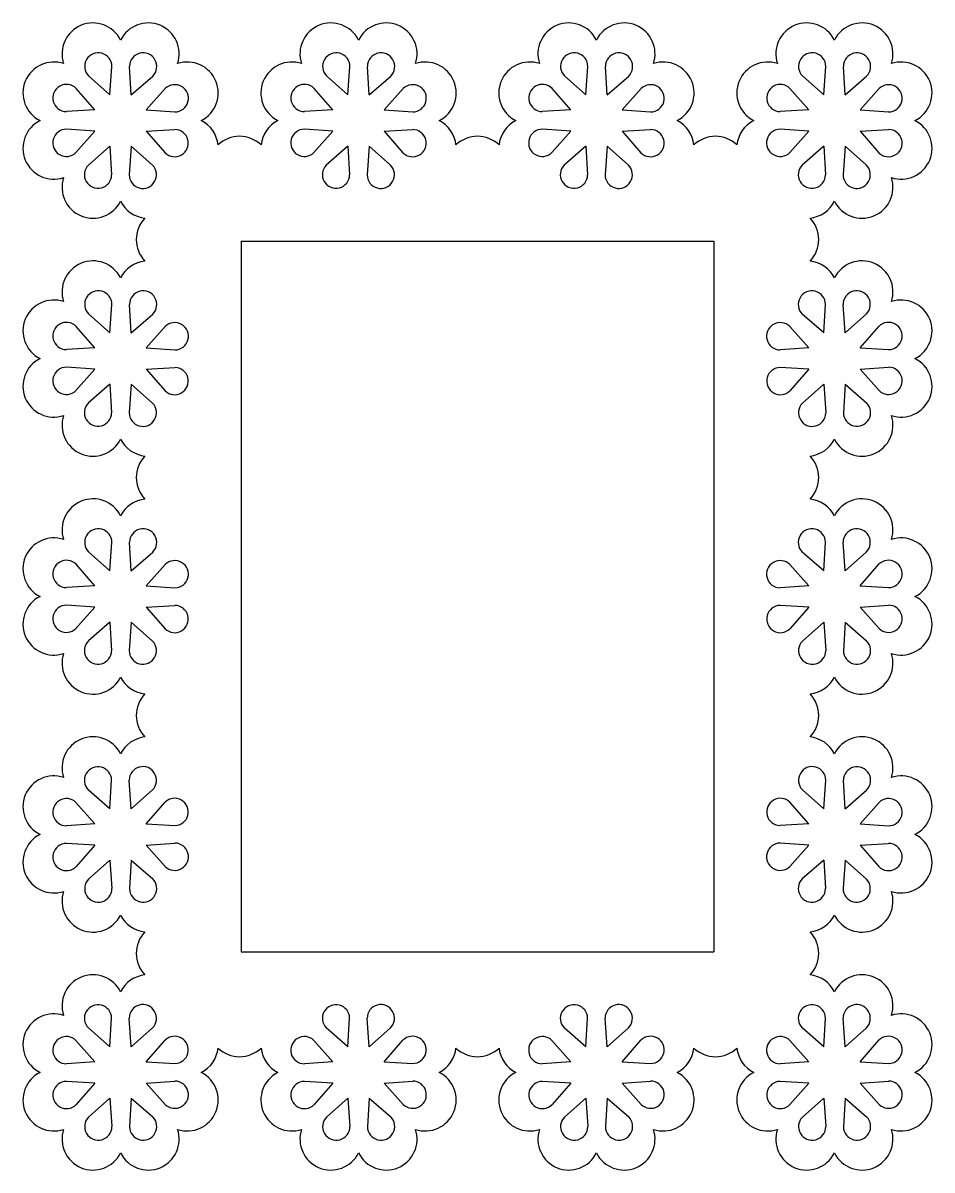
# Model space of a CAD drawing. Extents: x -986 to -425, y -77 to 229.
# Drawn here: x -903.2 to -821.1, y -75.3 to 28.4 of the extents above; entities that cross this region are included whole.
import ezdxf

# ---------------------------------------------------------------- set-up
doc = ezdxf.new("R2010")
doc.units = 0
doc.layers.get('0').update_dxf_attribs({"linetype": 'CONTINUOUS'})

msp = doc.modelspace()

# ---------------------------------------------------------------- linework, layer by layer
for p, q in [((-895.381522, 21.899259), (-895.201515, 24.47335)), ((-893.456849, 21.899259), (-893.612048, 24.473263)), ((-873.876882, 21.899259), (-873.696875, 24.47335)), ((-871.952209, 21.899259), (-872.107408, 24.473263)), ((-852.372243, 21.899259), (-852.192236, 24.47335)), ((-850.44757, 21.899259), (-850.602769, 24.473263)), ((-830.867604, 21.899259), (-830.687597, 24.47335)), ((-828.942931, 21.899259), (-829.09813, 24.473263)), ((-895.381522, 21.899259), (-897.31136, 23.609613)), ((-893.456849, 21.899259), (-891.509408, 23.592132)), ((-873.876882, 21.899259), (-875.80672, 23.609613)), ((-871.952209, 21.899259), (-870.004768, 23.592132)), ((-852.372243, 21.899259), (-854.302081, 23.609613)), ((-850.44757, 21.899259), (-848.500129, 23.592132)), ((-830.867604, 21.899259), (-832.797442, 23.609613)), ((-828.942931, 21.899259), (-826.99549, 23.592132)), ((-896.742471, 20.53831), (-898.435343, 22.485751)), ((-892.095899, 20.53831), (-890.385546, 22.468148)), ((-875.237832, 20.53831), (-876.930704, 22.485751)), ((-870.59126, 20.53831), (-868.880907, 22.468148)), ((-853.733192, 20.53831), (-855.426065, 22.485751)), ((-849.086621, 20.53831), (-847.376268, 22.468148)), ((-832.228553, 20.53831), (-833.921425, 22.485751)), ((-827.581981, 20.53831), (-825.871628, 22.468148)), ((-896.742471, 20.53831), (-899.316475, 20.383111)), ((-892.095899, 20.53831), (-889.521809, 20.358303)), ((-875.237832, 20.53831), (-877.811836, 20.383111)), ((-870.59126, 20.53831), (-868.01717, 20.358303)), ((-853.733192, 20.53831), (-856.307196, 20.383111)), ((-849.086621, 20.53831), (-846.51253, 20.358303)), ((-832.228553, 20.53831), (-834.802557, 20.383111)), ((-827.581981, 20.53831), (-825.007891, 20.358303)), ((-896.742471, 18.613637), (-899.316561, 18.793644)), ((-892.095899, 18.613637), (-889.521896, 18.768836)), ((-875.237832, 18.613637), (-877.811922, 18.793644)), ((-870.59126, 18.613637), (-868.017256, 18.768836)), ((-853.733192, 18.613637), (-856.307283, 18.793644)), ((-849.086621, 18.613637), (-846.512617, 18.768836)), ((-832.228553, 18.613637), (-834.802643, 18.793644)), ((-827.581981, 18.613637), (-825.007978, 18.768836)), ((-896.742471, 18.613637), (-898.452824, 16.683799)), ((-892.095899, 18.613637), (-890.403027, 16.666196)), ((-875.237832, 18.613637), (-876.948185, 16.683799)), ((-870.59126, 18.613637), (-868.898388, 16.666196)), ((-853.733192, 18.613637), (-855.443546, 16.683799)), ((-849.086621, 18.613637), (-847.393748, 16.666196)), ((-832.228553, 18.613637), (-833.938906, 16.683799)), ((-827.581981, 18.613637), (-825.889109, 16.666196)), ((-895.381522, 17.252688), (-897.328963, 15.559815)), ((-895.381522, 17.252688), (-895.226323, 14.678684)), ((-893.456849, 17.252688), (-893.636856, 14.678597)), ((-893.456849, 17.252688), (-891.527011, 15.542334)), ((-873.876882, 17.252688), (-875.824323, 15.559815)), ((-873.876882, 17.252688), (-873.721683, 14.678684)), ((-871.952209, 17.252688), (-872.132217, 14.678597)), ((-871.952209, 17.252688), (-870.022372, 15.542334)), ((-852.372243, 17.252688), (-854.319684, 15.559815)), ((-852.372243, 17.252688), (-852.217044, 14.678684)), ((-850.44757, 17.252688), (-850.627577, 14.678597)), ((-850.44757, 17.252688), (-848.517732, 15.542334)), ((-830.867604, 17.252688), (-832.815045, 15.559815)), ((-830.867604, 17.252688), (-830.712405, 14.678684)), ((-828.942931, 17.252688), (-829.122938, 14.678597)), ((-828.942931, 17.252688), (-827.013093, 15.542334)), ((-883.531278, 8.688067), (-840.793174, 8.688067)), ((-883.531278, 8.688067), (-883.531278, -55.554677)), ((-840.793174, 8.688067), (-840.793174, -55.554677)), ((-895.381522, 0.39462), (-897.31136, 2.104973)), ((-895.381522, 0.39462), (-895.201515, 2.96871)), ((-893.456849, 0.39462), (-893.612048, 2.968624)), ((-893.456849, 0.39462), (-891.509408, 2.087492)), ((-830.867604, 0.39462), (-832.815045, 2.087492)), ((-830.867604, 0.39462), (-830.712405, 2.968624)), ((-828.942931, 0.39462), (-829.122938, 2.96871)), ((-828.942931, 0.39462), (-827.013093, 2.104973)), ((-896.742471, -0.966329), (-898.435343, 0.981112)), ((-892.095899, -0.966329), (-890.385546, 0.963509)), ((-832.228553, -0.966329), (-833.938906, 0.963509)), ((-827.581981, -0.966329), (-825.889109, 0.981112)), ((-896.742471, -0.966329), (-899.316475, -1.121528)), ((-892.095899, -0.966329), (-889.521809, -1.146337)), ((-832.228553, -0.966329), (-834.802643, -1.146337)), ((-827.581981, -0.966329), (-825.007978, -1.121528)), ((-896.742471, -2.891002), (-899.316561, -2.710995)), ((-896.742471, -2.891002), (-898.452824, -4.82084)), ((-892.095899, -2.891002), (-889.521896, -2.735803)), ((-892.095899, -2.891002), (-890.403027, -4.838443)), ((-832.228553, -2.891002), (-834.802557, -2.735803)), ((-832.228553, -2.891002), (-833.921425, -4.838443)), ((-827.581981, -2.891002), (-825.007891, -2.710995)), ((-827.581981, -2.891002), (-825.871628, -4.82084)), ((-895.381522, -4.251952), (-897.328963, -5.944824)), ((-895.381522, -4.251952), (-895.226323, -6.825955)), ((-893.456849, -4.251952), (-893.636856, -6.826042)), ((-893.456849, -4.251952), (-891.527011, -5.962305)), ((-830.867604, -4.251952), (-832.797442, -5.962305)), ((-830.867604, -4.251952), (-830.687597, -6.826042)), ((-828.942931, -4.251952), (-829.09813, -6.825955)), ((-828.942931, -4.251952), (-826.99549, -5.944824)), ((-895.381522, -21.110019), (-895.201515, -18.535929)), ((-893.456849, -21.110019), (-893.612048, -18.536016)), ((-830.867604, -21.110019), (-830.712405, -18.536016)), ((-828.942931, -21.110019), (-829.122938, -18.535929)), ((-895.381522, -21.110019), (-897.31136, -19.399666)), ((-893.456849, -21.110019), (-891.509408, -19.417147)), ((-830.867604, -21.110019), (-832.815045, -19.417147)), ((-828.942931, -21.110019), (-827.013093, -19.399666)), ((-896.742471, -22.470969), (-898.435343, -20.523528)), ((-892.095899, -22.470969), (-890.385546, -20.541131)), ((-832.228553, -22.470969), (-833.938906, -20.541131)), ((-827.581981, -22.470969), (-825.889109, -20.523528)), ((-896.742471, -22.470969), (-899.316475, -22.626168)), ((-892.095899, -22.470969), (-889.521809, -22.650976)), ((-832.228553, -22.470969), (-834.802643, -22.650976)), ((-827.581981, -22.470969), (-825.007978, -22.626168)), ((-896.742471, -24.395642), (-899.316561, -24.215634)), ((-896.742471, -24.395642), (-898.452824, -26.32548)), ((-892.095899, -24.395642), (-889.521896, -24.240443)), ((-892.095899, -24.395642), (-890.403027, -26.343083)), ((-832.228553, -24.395642), (-834.802557, -24.240443)), ((-832.228553, -24.395642), (-833.921425, -26.343083)), ((-827.581981, -24.395642), (-825.007891, -24.215634)), ((-827.581981, -24.395642), (-825.871628, -26.32548)), ((-895.381522, -25.756591), (-897.328963, -27.449463)), ((-895.381522, -25.756591), (-895.226323, -28.330595)), ((-893.456849, -25.756591), (-893.636856, -28.330681)), ((-893.456849, -25.756591), (-891.527011, -27.466944)), ((-830.867604, -25.756591), (-832.797442, -27.466944)), ((-830.867604, -25.756591), (-830.687597, -28.330681)), ((-828.942931, -25.756591), (-829.09813, -28.330595)), ((-828.942931, -25.756591), (-826.99549, -27.449463)), ((-895.381522, -42.614659), (-895.226323, -40.040655)), ((-893.456849, -42.614659), (-893.636856, -40.040568)), ((-830.867604, -42.614659), (-830.687597, -40.040568)), ((-828.942931, -42.614659), (-829.09813, -40.040655)), ((-895.381522, -42.614659), (-897.328963, -40.921786)), ((-893.456849, -42.614659), (-891.527011, -40.904305)), ((-830.867604, -42.614659), (-832.797442, -40.904305)), ((-828.942931, -42.614659), (-826.99549, -40.921786)), ((-896.742471, -43.975608), (-898.452824, -42.04577)), ((-892.095899, -43.975608), (-890.403027, -42.028167)), ((-832.228553, -43.975608), (-833.921425, -42.028167)), ((-827.581981, -43.975608), (-825.871628, -42.04577)), ((-896.742471, -43.975608), (-899.316561, -44.155615)), ((-892.095899, -43.975608), (-889.521896, -44.130807)), ((-832.228553, -43.975608), (-834.802557, -44.130807)), ((-827.581981, -43.975608), (-825.007891, -44.155615)), ((-896.742471, -45.900281), (-899.316475, -45.745082)), ((-896.742471, -45.900281), (-898.435343, -47.847722)), ((-892.095899, -45.900281), (-889.521809, -45.720274)), ((-892.095899, -45.900281), (-890.385546, -47.830119)), ((-832.228553, -45.900281), (-834.802643, -45.720274)), ((-832.228553, -45.900281), (-833.938906, -47.830119)), ((-827.581981, -45.900281), (-825.007978, -45.745082)), ((-827.581981, -45.900281), (-825.889109, -47.847722)), ((-895.381522, -47.26123), (-897.31136, -48.971584)), ((-895.381522, -47.26123), (-895.201515, -49.835321)), ((-893.456849, -47.26123), (-893.612048, -49.835234)), ((-893.456849, -47.26123), (-891.509408, -48.954103)), ((-830.867604, -47.26123), (-832.815045, -48.954103)), ((-830.867604, -47.26123), (-830.712405, -49.835234)), ((-828.942931, -47.26123), (-829.122938, -49.835321)), ((-828.942931, -47.26123), (-827.013093, -48.971584)), ((-883.531278, -55.554677), (-840.793174, -55.554677)), ((-895.381522, -64.119298), (-895.226323, -61.545294)), ((-893.456849, -64.119298), (-893.636856, -61.545208)), ((-873.876882, -64.119298), (-873.721683, -61.545294)), ((-871.952209, -64.119298), (-872.132217, -61.545208)), ((-852.372243, -64.119298), (-852.217044, -61.545294)), ((-850.44757, -64.119298), (-850.627577, -61.545208)), ((-830.867604, -64.119298), (-830.712405, -61.545294)), ((-828.942931, -64.119298), (-829.122938, -61.545208)), ((-895.381522, -64.119298), (-897.328963, -62.426426)), ((-893.456849, -64.119298), (-891.527011, -62.408945)), ((-873.876882, -64.119298), (-875.824323, -62.426426)), ((-871.952209, -64.119298), (-870.022372, -62.408945)), ((-852.372243, -64.119298), (-854.319684, -62.426426)), ((-850.44757, -64.119298), (-848.517732, -62.408945)), ((-830.867604, -64.119298), (-832.815045, -62.426426)), ((-828.942931, -64.119298), (-827.013093, -62.408945)), ((-896.742471, -65.480247), (-898.452824, -63.550409)), ((-892.095899, -65.480247), (-890.403027, -63.532806)), ((-875.237832, -65.480247), (-876.948185, -63.550409)), ((-870.59126, -65.480247), (-868.898388, -63.532806)), ((-853.733192, -65.480247), (-855.443546, -63.550409)), ((-849.086621, -65.480247), (-847.393748, -63.532806)), ((-832.228553, -65.480247), (-833.938906, -63.550409)), ((-827.581981, -65.480247), (-825.889109, -63.532806)), ((-896.742471, -65.480247), (-899.316561, -65.660255)), ((-892.095899, -65.480247), (-889.521896, -65.635446)), ((-875.237832, -65.480247), (-877.811922, -65.660255)), ((-870.59126, -65.480247), (-868.017256, -65.635446)), ((-853.733192, -65.480247), (-856.307283, -65.660255)), ((-849.086621, -65.480247), (-846.512617, -65.635446)), ((-832.228553, -65.480247), (-834.802643, -65.660255)), ((-827.581981, -65.480247), (-825.007978, -65.635446)), ((-896.742471, -67.40492), (-899.316475, -67.249721)), ((-892.095899, -67.40492), (-889.521809, -67.224913)), ((-875.237832, -67.40492), (-877.811836, -67.249721)), ((-870.59126, -67.40492), (-868.01717, -67.224913)), ((-853.733192, -67.40492), (-856.307196, -67.249721)), ((-849.086621, -67.40492), (-846.51253, -67.224913)), ((-832.228553, -67.40492), (-834.802557, -67.249721)), ((-827.581981, -67.40492), (-825.007891, -67.224913)), ((-896.742471, -67.40492), (-898.435343, -69.352361)), ((-892.095899, -67.40492), (-890.385546, -69.334758)), ((-875.237832, -67.40492), (-876.930704, -69.352361)), ((-870.59126, -67.40492), (-868.880907, -69.334758)), ((-853.733192, -67.40492), (-855.426065, -69.352361)), ((-849.086621, -67.40492), (-847.376268, -69.334758)), ((-832.228553, -67.40492), (-833.921425, -69.352361)), ((-827.581981, -67.40492), (-825.871628, -69.334758)), ((-895.381522, -68.76587), (-897.31136, -70.476223)), ((-895.381522, -68.76587), (-895.201515, -71.33996)), ((-893.456849, -68.76587), (-893.612048, -71.339873)), ((-893.456849, -68.76587), (-891.509408, -70.458742)), ((-873.876882, -68.76587), (-875.80672, -70.476223)), ((-873.876882, -68.76587), (-873.696875, -71.33996)), ((-871.952209, -68.76587), (-872.107408, -71.339873)), ((-871.952209, -68.76587), (-870.004768, -70.458742)), ((-852.372243, -68.76587), (-854.302081, -70.476223)), ((-852.372243, -68.76587), (-852.192236, -71.33996)), ((-850.44757, -68.76587), (-850.602769, -71.339873)), ((-850.44757, -68.76587), (-848.500129, -70.458742)), ((-830.867604, -68.76587), (-832.797442, -70.476223)), ((-830.867604, -68.76587), (-830.687597, -71.33996)), ((-828.942931, -68.76587), (-829.09813, -71.339873)), ((-828.942931, -68.76587), (-826.99549, -70.458742))]:
    msp.add_line(p, q)
for centre, radius, start, end in [((-896.917404, 25.607207), 2.793147, 26.567243, 198.432757), ((-891.920967, 25.607207), 2.793147, 341.567243, 153.432757), ((-875.412764, 25.607207), 2.793147, 26.567243, 198.432757), ((-870.416327, 25.607207), 2.793147, 341.567243, 153.432757), ((-853.908125, 25.607207), 2.793147, 26.567243, 198.432757), ((-848.911688, 25.607207), 2.793147, 341.567243, 153.432757), ((-832.403486, 25.607207), 2.793147, 26.567243, 198.432757), ((-827.407049, 25.607207), 2.793147, 341.567243, 153.432757), ((-896.433561, 24.474141), 1.232047, 359.963173, 224.563654), ((-892.380036, 24.46388), 1.232047, 314.963173, 179.563654), ((-874.928922, 24.474141), 1.232047, 359.963173, 224.563654), ((-870.875397, 24.46388), 1.232047, 314.963173, 179.563654), ((-853.424283, 24.474141), 1.232047, 359.963173, 224.563654), ((-849.370758, 24.46388), 1.232047, 314.963173, 179.563654), ((-831.919643, 24.474141), 1.232047, 359.963173, 224.563654), ((-827.866118, 24.46388), 1.232047, 314.963173, 179.563654), ((-900.450418, 22.074192), 2.793147, 71.567243, 243.432757), ((-888.387952, 22.074192), 2.793147, 296.567243, 108.432757), ((-878.945779, 22.074192), 2.793147, 71.567243, 243.432757), ((-866.883313, 22.074192), 2.793147, 296.567243, 108.432757), ((-857.44114, 22.074192), 2.793147, 71.567243, 243.432757), ((-845.378673, 22.074192), 2.793147, 296.567243, 108.432757), ((-835.9365, 22.074192), 2.793147, 71.567243, 243.432757), ((-823.874034, 22.074192), 2.793147, 296.567243, 108.432757), ((-899.307092, 21.615122), 1.232047, 44.963173, 269.563654), ((-889.521017, 21.59035), 1.232047, 269.963173, 134.563654), ((-877.802453, 21.615122), 1.232047, 44.963173, 269.563654), ((-868.016378, 21.59035), 1.232047, 269.963173, 134.563654), ((-856.297813, 21.615122), 1.232047, 44.963173, 269.563654), ((-846.511739, 21.59035), 1.232047, 269.963173, 134.563654), ((-834.793174, 21.615122), 1.232047, 44.963173, 269.563654), ((-825.007099, 21.59035), 1.232047, 269.963173, 134.563654), ((-900.450418, 17.077755), 2.793147, 116.567243, 288.432757), ((-899.317353, 17.561597), 1.232047, 89.963173, 314.563654), ((-889.531278, 17.536825), 1.232047, 224.963173, 89.563654), ((-888.387952, 17.077755), 2.793147, 6.041745, 63.432757), ((-878.945779, 17.077755), 2.793147, 116.567243, 173.958255), ((-877.812714, 17.561597), 1.232047, 89.963173, 314.563654), ((-868.026639, 17.536825), 1.232047, 224.963173, 89.563654), ((-866.883313, 17.077755), 2.793147, 6.041745, 63.432757), ((-857.44114, 17.077755), 2.793147, 116.567243, 173.958255), ((-856.308075, 17.561597), 1.232047, 89.963173, 314.563654), ((-846.522, 17.536825), 1.232047, 224.963173, 89.563654), ((-845.378673, 17.077755), 2.793147, 6.041745, 63.432757), ((-835.9365, 17.077755), 2.793147, 116.567243, 173.958255), ((-834.803435, 17.561597), 1.232047, 89.963173, 314.563654), ((-825.01736, 17.536825), 1.232047, 224.963173, 89.563654), ((-823.874034, 17.077755), 2.793147, 251.567243, 63.432757), ((-883.666866, 15.365588), 2.793147, 45.909485, 134.090515), ((-862.162226, 15.365588), 2.793147, 45.909485, 134.090515), ((-840.657587, 15.365588), 2.793147, 45.909485, 134.090515), ((-896.458334, 14.688067), 1.232047, 134.963173, 359.563654), ((-874.953695, 14.688067), 1.232047, 134.963173, 359.563654), ((-853.449055, 14.688067), 1.232047, 134.963173, 359.563654), ((-831.944416, 14.688067), 1.232047, 134.963173, 359.563654), ((-892.404809, 14.677805), 1.232047, 179.963173, 44.563654), ((-870.90017, 14.677805), 1.232047, 179.963173, 44.563654), ((-849.39553, 14.677805), 1.232047, 179.963173, 44.563654), ((-827.890891, 14.677805), 1.232047, 179.963173, 44.563654), ((-896.917404, 13.54474), 2.793147, 161.567243, 333.432757), ((-827.407049, 13.54474), 2.793147, 206.567243, 18.432757), ((-891.920967, 13.54474), 2.793147, 206.567243, 263.958255), ((-832.403486, 13.54474), 2.793147, 276.041745, 333.432757), ((-890.2088, 8.823654), 2.793147, 135.909485, 224.090515), ((-834.115653, 8.823654), 2.793147, 315.909485, 44.090515), ((-896.917404, 4.102567), 2.793147, 26.567243, 198.432757), ((-891.920967, 4.102567), 2.793147, 96.041745, 153.432757), ((-832.403486, 4.102567), 2.793147, 26.567243, 83.958255), ((-827.407049, 4.102567), 2.793147, 341.567243, 153.432757), ((-896.433561, 2.969502), 1.232047, 359.963173, 224.563654), ((-892.380036, 2.959241), 1.232047, 314.963173, 179.563654), ((-831.944416, 2.959241), 1.232047, 0.436346, 225.036827), ((-827.890891, 2.969502), 1.232047, 315.436346, 180.036827), ((-900.450418, 0.569553), 2.793147, 71.567243, 243.432757), ((-823.874034, 0.569553), 2.793147, 296.567243, 108.432757), ((-899.307092, 0.110483), 1.232047, 44.963173, 269.563654), ((-889.521017, 0.08571), 1.232047, 269.963173, 134.563654), ((-834.803435, 0.08571), 1.232047, 45.436346, 270.036827), ((-825.01736, 0.110483), 1.232047, 270.436346, 135.036827), ((-900.450418, -4.426884), 2.793147, 116.567243, 288.432757), ((-823.874034, -4.426884), 2.793147, 251.567243, 63.432757), ((-899.317353, -3.943042), 1.232047, 89.963173, 314.563654), ((-889.531278, -3.967815), 1.232047, 224.963173, 89.563654), ((-834.793174, -3.967815), 1.232047, 90.436346, 315.036827), ((-825.007099, -3.943042), 1.232047, 225.436346, 90.036827), ((-896.458334, -6.816573), 1.232047, 134.963173, 359.563654), ((-892.404809, -6.826834), 1.232047, 179.963173, 44.563654), ((-831.919643, -6.826834), 1.232047, 135.436346, 0.036827), ((-827.866118, -6.816573), 1.232047, 180.436346, 45.036827), ((-896.917404, -7.959899), 2.793147, 161.567243, 333.432757), ((-827.407049, -7.959899), 2.793147, 206.567243, 18.432757), ((-891.920967, -7.959899), 2.793147, 206.567243, 263.958255), ((-832.403486, -7.959899), 2.793147, 276.041745, 333.432757), ((-890.2088, -12.680986), 2.793147, 135.909485, 224.090515), ((-834.115653, -12.680986), 2.793147, 315.909485, 44.090515), ((-896.917404, -17.402072), 2.793147, 26.567243, 198.432757), ((-891.920967, -17.402072), 2.793147, 96.041745, 153.432757), ((-832.403486, -17.402072), 2.793147, 26.567243, 83.958255), ((-827.407049, -17.402072), 2.793147, 341.567243, 153.432757), ((-896.433561, -18.535137), 1.232047, 359.963173, 224.563654), ((-892.380036, -18.545398), 1.232047, 314.963173, 179.563654), ((-831.944416, -18.545398), 1.232047, 0.436346, 225.036827), ((-827.890891, -18.535137), 1.232047, 315.436346, 180.036827), ((-900.450418, -20.935087), 2.793147, 71.567243, 243.432757), ((-823.874034, -20.935087), 2.793147, 296.567243, 108.432757), ((-899.307092, -21.394156), 1.232047, 44.963173, 269.563654), ((-889.521017, -21.418929), 1.232047, 269.963173, 134.563654), ((-834.803435, -21.418929), 1.232047, 45.436346, 270.036827), ((-825.01736, -21.394156), 1.232047, 270.436346, 135.036827), ((-900.450418, -25.931524), 2.793147, 116.567243, 288.432757), ((-823.874034, -25.931524), 2.793147, 251.567243, 63.432757), ((-899.317353, -25.447681), 1.232047, 89.963173, 314.563654), ((-889.531278, -25.472454), 1.232047, 224.963173, 89.563654), ((-834.793174, -25.472454), 1.232047, 90.436346, 315.036827), ((-825.007099, -25.447681), 1.232047, 225.436346, 90.036827), ((-896.458334, -28.321212), 1.232047, 134.963173, 359.563654), ((-892.404809, -28.331473), 1.232047, 179.963173, 44.563654), ((-831.919643, -28.331473), 1.232047, 135.436346, 0.036827), ((-827.866118, -28.321212), 1.232047, 180.436346, 45.036827), ((-896.917404, -29.464538), 2.793147, 161.567243, 333.432757), ((-827.407049, -29.464538), 2.793147, 206.567243, 18.432757), ((-891.920967, -29.464538), 2.793147, 206.567243, 263.958255), ((-832.403486, -29.464538), 2.793147, 276.041745, 333.432757), ((-890.2088, -34.185625), 2.793147, 135.909485, 224.090515), ((-834.115653, -34.185625), 2.793147, 315.909485, 44.090515), ((-896.917404, -38.906711), 2.793147, 26.567243, 198.432757), ((-891.920967, -38.906711), 2.793147, 96.041745, 153.432757), ((-832.403486, -38.906711), 2.793147, 26.567243, 83.958255), ((-827.407049, -38.906711), 2.793147, 341.567243, 153.432757), ((-896.458334, -40.050038), 1.232047, 0.436346, 225.036827), ((-892.404809, -40.039776), 1.232047, 315.436346, 180.036827), ((-831.919643, -40.039776), 1.232047, 359.963173, 224.563654), ((-827.866118, -40.050038), 1.232047, 314.963173, 179.563654), ((-900.450418, -42.439726), 2.793147, 71.567243, 243.432757), ((-823.874034, -42.439726), 2.793147, 296.567243, 108.432757), ((-899.317353, -42.923568), 1.232047, 45.436346, 270.036827), ((-889.531278, -42.898796), 1.232047, 270.436346, 135.036827), ((-834.793174, -42.898796), 1.232047, 44.963173, 269.563654), ((-825.007099, -42.923568), 1.232047, 269.963173, 134.563654), ((-900.450418, -47.436163), 2.793147, 116.567243, 288.432757), ((-823.874034, -47.436163), 2.793147, 251.567243, 63.432757), ((-899.307092, -46.977093), 1.232047, 90.436346, 315.036827), ((-889.521017, -46.952321), 1.232047, 225.436346, 90.036827), ((-834.803435, -46.952321), 1.232047, 89.963173, 314.563654), ((-825.01736, -46.977093), 1.232047, 224.963173, 89.563654), ((-896.433561, -49.836113), 1.232047, 135.436346, 0.036827), ((-892.380036, -49.825851), 1.232047, 180.436346, 45.036827), ((-831.944416, -49.825851), 1.232047, 134.963173, 359.563654), ((-827.890891, -49.836113), 1.232047, 179.963173, 44.563654), ((-896.917404, -50.969178), 2.793147, 161.567243, 333.432757), ((-827.407049, -50.969178), 2.793147, 206.567243, 18.432757), ((-891.920967, -50.969178), 2.793147, 206.567243, 263.958255), ((-832.403486, -50.969178), 2.793147, 276.041745, 333.432757), ((-890.2088, -55.690264), 2.793147, 135.909485, 224.090515), ((-834.115653, -55.690264), 2.793147, 315.909485, 44.090515), ((-896.917404, -60.411351), 2.793147, 26.567243, 198.432757), ((-891.920967, -60.411351), 2.793147, 96.041745, 153.432757), ((-832.403486, -60.411351), 2.793147, 26.567243, 83.958255), ((-827.407049, -60.411351), 2.793147, 341.567243, 153.432757), ((-900.450418, -63.944365), 2.793147, 71.567243, 243.432757), ((-896.458334, -61.554677), 1.232047, 0.436346, 225.036827), ((-892.404809, -61.544416), 1.232047, 315.436346, 180.036827), ((-874.953695, -61.554677), 1.232047, 0.436346, 225.036827), ((-870.90017, -61.544416), 1.232047, 315.436346, 180.036827), ((-853.449055, -61.554677), 1.232047, 0.436346, 225.036827), ((-849.39553, -61.544416), 1.232047, 315.436346, 180.036827), ((-831.944416, -61.554677), 1.232047, 0.436346, 225.036827), ((-827.890891, -61.544416), 1.232047, 315.436346, 180.036827), ((-823.874034, -63.944365), 2.793147, 296.567243, 108.432757), ((-899.317353, -64.428208), 1.232047, 45.436346, 270.036827), ((-889.531278, -64.403435), 1.232047, 270.436346, 135.036827), ((-877.812714, -64.428208), 1.232047, 45.436346, 270.036827), ((-868.026639, -64.403435), 1.232047, 270.436346, 135.036827), ((-856.308075, -64.428208), 1.232047, 45.436346, 270.036827), ((-846.522, -64.403435), 1.232047, 270.436346, 135.036827), ((-834.803435, -64.428208), 1.232047, 45.436346, 270.036827), ((-825.01736, -64.403435), 1.232047, 270.436346, 135.036827), ((-888.387952, -63.944365), 2.793147, 296.567243, 353.958255), ((-883.666866, -62.232199), 2.793147, 225.909485, 314.090515), ((-878.945779, -63.944365), 2.793147, 186.041745, 243.432757), ((-866.883313, -63.944365), 2.793147, 296.567243, 353.958255), ((-862.162226, -62.232199), 2.793147, 225.909485, 314.090515), ((-857.44114, -63.944365), 2.793147, 186.041745, 243.432757), ((-845.378673, -63.944365), 2.793147, 296.567243, 353.958255), ((-840.657587, -62.232199), 2.793147, 225.909485, 314.090515), ((-835.9365, -63.944365), 2.793147, 186.041745, 243.432757), ((-900.450418, -68.940802), 2.793147, 116.567243, 288.432757), ((-899.307092, -68.481733), 1.232047, 90.436346, 315.036827), ((-889.521017, -68.45696), 1.232047, 225.436346, 90.036827), ((-888.387952, -68.940802), 2.793147, 251.567243, 63.432757), ((-878.945779, -68.940802), 2.793147, 116.567243, 288.432757), ((-877.802453, -68.481733), 1.232047, 90.436346, 315.036827), ((-868.016378, -68.45696), 1.232047, 225.436346, 90.036827), ((-866.883313, -68.940802), 2.793147, 251.567243, 63.432757), ((-857.44114, -68.940802), 2.793147, 116.567243, 288.432757), ((-856.297813, -68.481733), 1.232047, 90.436346, 315.036827), ((-846.511739, -68.45696), 1.232047, 225.436346, 90.036827), ((-845.378673, -68.940802), 2.793147, 251.567243, 63.432757), ((-835.9365, -68.940802), 2.793147, 116.567243, 288.432757), ((-834.793174, -68.481733), 1.232047, 90.436346, 315.036827), ((-825.007099, -68.45696), 1.232047, 225.436346, 90.036827), ((-823.874034, -68.940802), 2.793147, 251.567243, 63.432757), ((-896.433561, -71.340752), 1.232047, 135.436346, 0.036827), ((-892.380036, -71.330491), 1.232047, 180.436346, 45.036827), ((-874.928922, -71.340752), 1.232047, 135.436346, 0.036827), ((-870.875397, -71.330491), 1.232047, 180.436346, 45.036827), ((-853.424283, -71.340752), 1.232047, 135.436346, 0.036827), ((-849.370758, -71.330491), 1.232047, 180.436346, 45.036827), ((-831.919643, -71.340752), 1.232047, 135.436346, 0.036827), ((-827.866118, -71.330491), 1.232047, 180.436346, 45.036827), ((-896.917404, -72.473817), 2.793147, 161.567243, 333.432757), ((-891.920967, -72.473817), 2.793147, 206.567243, 18.432757), ((-875.412764, -72.473817), 2.793147, 161.567243, 333.432757), ((-870.416327, -72.473817), 2.793147, 206.567243, 18.432757), ((-853.908125, -72.473817), 2.793147, 161.567243, 333.432757), ((-848.911688, -72.473817), 2.793147, 206.567243, 18.432757), ((-832.403486, -72.473817), 2.793147, 161.567243, 333.432757), ((-827.407049, -72.473817), 2.793147, 206.567243, 18.432757)]:
    msp.add_arc(centre, radius, start, end)

doc.saveas('drawing.dxf')
